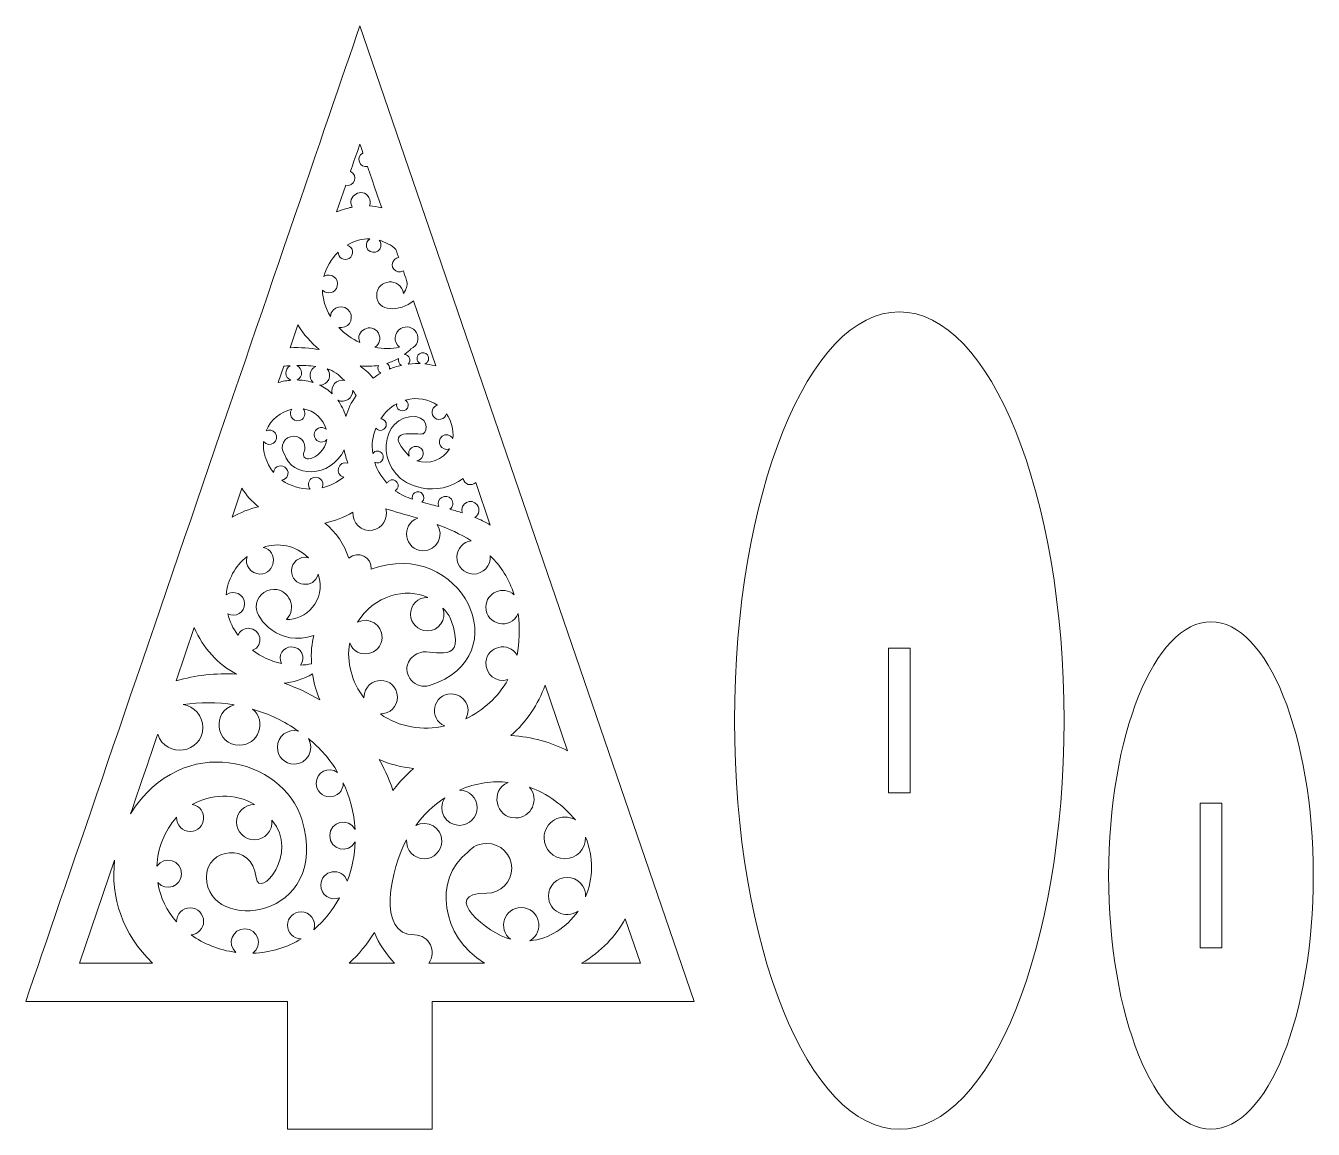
# Model space of a CAD drawing. Header units: inches. Extents: x 185 to 363, y -152 to 0.
import ezdxf

# ---------------------------------------------------------------- set-up
doc = ezdxf.new("R2010")
doc.units = ezdxf.units.IN
doc.header["$MEASUREMENT"] = 0
doc.layers.add('_U+0421_U+043B_U+043E_U+0439 1', color=7, linetype='Continuous')

msp = doc.modelspace()

# ---------------------------------------------------------------- linework, layer by layer
at = {"layer": '_U+0421_U+043B_U+043E_U+0439 1', "color": 1, "lineweight": 5, "true_color": 0xff0000}
for points in [[(306.99, -105.96), (306.99, -85.96), (303.99, -85.96), (303.99, -105.96), (306.99, -105.96)], [(350.03, -127.36), (350.03, -107.36), (347.03, -107.36), (347.03, -127.36), (350.03, -127.36)]]:
    msp.add_lwpolyline(points, dxfattribs=at)
for points, knots in [([(231, 0), (221.38, -28.08), (195.94, -102.37), (184.86, -134.76), (184.86, -134.76), (221, -134.76), (221, -134.76), (221, -134.76), (221, -152.4), (221, -152.4), (221, -152.4), (241, -152.4), (241, -152.4), (241, -152.4), (241, -134.76), (241, -134.76), (241, -134.76), (277.14, -134.76), (277.14, -134.76), (277.14, -134.76), (231, 0), (231, 0)], [0, 0, 0, 0, 1, 1, 1, 2, 2, 2, 3, 3, 3, 4, 4, 4, 5, 5, 5, 6, 6, 6, 7, 7, 7, 7]), ([(229.05, -22.02), (230.24, -22.32), (230.82, -20.62), (229.7, -20.13), (229.72, -20.07), (229.96, -19.36), (231, -16.34), (231, -16.34), (231.42, -17.57), (231.42, -17.58), (230.38, -18.11), (230.93, -19.67), (232.06, -19.45), (232.06, -19.46), (234.01, -25.16), (234.02, -25.16), (233.44, -25.01), (232.84, -24.92), (232.33, -24.89), (232.48, -24.52), (232.47, -24.09), (232.25, -23.72), (231.37, -22.19), (229.07, -23.52), (229.95, -25.05), (229.6, -25.14), (228.91, -25.23), (227.79, -25.71), (227.79, -25.71), (229.05, -22.02), (229.05, -22.02)], [0, 0, 0, 0, 1, 1, 1, 2, 2, 2, 3, 3, 3, 4, 4, 4, 5, 5, 5, 6, 6, 6, 7, 7, 7, 8, 8, 8, 9, 9, 9, 10, 10, 10, 10]), ([(226.03, -34.63), (226.35, -33.42), (227.01, -32.24), (228, -31.27), (227.99, -32.06), (228.83, -32.53), (229.5, -32.15), (230.27, -31.7), (230.11, -30.54), (229.25, -30.31), (230.29, -29.68), (231.28, -29.42), (232.38, -29.44), (232.02, -29.66), (231.82, -30.1), (231.93, -30.54), (232.25, -31.83), (234.2, -31.34), (233.87, -30.05), (233.83, -29.88), (233.75, -29.74), (233.64, -29.62), (234.52, -29.87), (235.28, -30.26), (235.98, -30.89), (235.98, -30.9), (236.36, -32.01), (236.36, -32.02), (236.14, -32.04), (235.93, -32.13), (235.76, -32.3), (234.92, -33.14), (235.99, -34.48), (237, -33.86), (237.51, -35.42), (237.88, -35.62), (237.01, -36.96), (236.67, -34.68), (233.32, -34.95), (233.32, -37.23), (233.32, -39.59), (236.53, -39.52), (238.41, -37.98), (238.41, -37.98), (241.48, -46.97), (241.48, -46.97), (240.77, -46.78), (240.31, -46.74), (239.96, -46.7), (240.49, -46.51), (240.64, -45.89), (240.33, -45.47), (240.07, -45.12), (239.57, -45.05), (239.21, -45.31), (238.75, -45.65), (238.79, -46.37), (239.31, -46.65), (238.96, -46.65), (238.5, -46.63), (237.68, -46.74), (238.14, -46.25), (237.84, -45.45), (237.17, -45.39), (237.53, -45.13), (237.86, -44.83), (238.05, -44.63), (238.98, -44.24), (239.27, -43.18), (238.82, -42.39), (238.38, -41.63), (237.41, -41.37), (236.66, -41.81), (235.72, -42.35), (235.58, -43.69), (236.46, -44.4), (235.39, -44.63), (234.21, -44.64), (233.05, -44.41), (233.72, -44), (233.95, -43.14), (233.55, -42.45), (232.65, -40.89), (230.27, -42.09), (230.98, -43.74), (229.9, -43.24), (228.95, -42.59), (228.08, -41.67), (229.31, -41.92), (230.24, -40.61), (229.62, -39.53), (228.91, -38.3), (227.03, -38.73), (226.93, -40.15), (226.22, -38.97), (225.87, -37.79), (225.82, -36.52), (226.5, -37.21), (227.64, -36.88), (227.88, -35.98), (228.17, -34.9), (226.98, -34.02), (226.03, -34.63)], [0, 0, 0, 0, 1, 1, 1, 2, 2, 2, 3, 3, 3, 4, 4, 4, 5, 5, 5, 6, 6, 6, 7, 7, 7, 8, 8, 8, 9, 9, 9, 10, 10, 10, 11, 11, 11, 12, 12, 12, 13, 13, 13, 14, 14, 14, 15, 15, 15, 16, 16, 16, 17, 17, 17, 18, 18, 18, 19, 19, 19, 20, 20, 20, 21, 21, 21, 22, 22, 22, 23, 23, 23, 24, 24, 24, 25, 25, 25, 26, 26, 26, 27, 27, 27, 28, 28, 28, 29, 29, 29, 30, 30, 30, 31, 31, 31, 32, 32, 32, 33, 33, 33, 34, 34, 34, 34]), ([(305.49, -152.4), (292.92, -152.4), (282.74, -127.13), (282.74, -95.96), (282.74, -64.78), (292.92, -39.51), (305.49, -39.51), (318.06, -39.51), (328.24, -64.78), (328.24, -95.96), (328.24, -127.13), (318.06, -152.4), (305.49, -152.4)], [0, 0, 0, 0, 1, 1, 1, 2, 2, 2, 3, 3, 3, 4, 4, 4, 4]), ([(222.44, -41.31), (223.21, -42.62), (224.28, -43.81), (225.39, -44.7), (224.19, -44.57), (222.77, -44.35), (221.36, -44.49), (221.36, -44.49), (222.44, -41.31), (222.44, -41.31)], [0, 0, 0, 0, 1, 1, 1, 2, 2, 2, 3, 3, 3, 3]), ([(236.74, -46.9), (236.15, -47.03), (235.43, -47.26), (235.08, -47.41), (235.12, -47.12), (235.01, -46.82), (234.74, -46.63), (235.09, -46.49), (235.52, -46.41), (236.35, -45.94), (236.23, -46.29), (236.37, -46.71), (236.74, -46.9)], [0, 0, 0, 0, 1, 1, 1, 2, 2, 2, 3, 3, 3, 4, 4, 4, 4]), ([(220.49, -47.01), (220.55, -47.01), (221.31, -46.97), (221.37, -46.97), (220.52, -47.4), (220.59, -48.61), (221.47, -48.95), (220.9, -49.01), (220.41, -49.07), (219.72, -49.27), (219.72, -49.27), (220.49, -47.01), (220.49, -47.01)], [0, 0, 0, 0, 1, 1, 1, 2, 2, 2, 3, 3, 3, 4, 4, 4, 4]), ([(224.55, -49.27), (223.59, -48.96), (222.87, -48.94), (222.34, -48.92), (223.19, -48.5), (223.15, -47.28), (222.27, -46.93), (223.09, -46.91), (224, -46.92), (224.9, -47.04), (224.02, -47.44), (223.83, -48.62), (224.55, -49.27)], [0, 0, 0, 0, 1, 1, 1, 2, 2, 2, 3, 3, 3, 4, 4, 4, 4]), ([(226.47, -47.36), (227.42, -47.65), (228.01, -48.14), (228.89, -49), (227.78, -48.75), (226.86, -49.78), (227.18, -50.84), (226.63, -50.3), (226.1, -49.95), (225.42, -49.62), (226.62, -49.66), (227.28, -48.26), (226.47, -47.36)], [0, 0, 0, 0, 1, 1, 1, 2, 2, 2, 3, 3, 3, 4, 4, 4, 4]), ([(233.89, -47.98), (233.52, -48.18), (233.17, -48.41), (232.84, -48.65), (232.11, -47.82), (231.53, -47.36), (231.04, -46.99), (231.92, -47.07), (232.77, -47.04), (233.59, -46.9), (233.38, -47.29), (233.51, -47.76), (233.89, -47.98)], [0, 0, 0, 0, 1, 1, 1, 2, 2, 2, 3, 3, 3, 4, 4, 4, 4]), ([(229.08, -53.97), (228.79, -53.09), (228.41, -52.35), (227.95, -51.72), (228.95, -52.19), (230.06, -51.42), (230.01, -50.35), (230.18, -50.58), (230.33, -50.82), (230.48, -51.06), (229.8, -52.02), (229.36, -52.97), (229.08, -53.97)], [0, 0, 0, 0, 1, 1, 1, 2, 2, 2, 3, 3, 3, 4, 4, 4, 4]), ([(241.17, -53.97), (241.67, -54.65), (242.76, -54.44), (242.95, -53.59), (243.64, -54.57), (243.97, -55.79), (243.83, -56.99), (243.51, -56.45), (242.83, -56.35), (242.37, -56.69), (241.42, -57.4), (242.29, -58.89), (243.38, -58.41), (242.49, -59.97), (240.51, -60.63), (238.87, -60.08), (239.65, -59.98), (239.99, -59.1), (239.55, -58.49), (239.21, -58.05), (238.59, -57.96), (238.14, -58.29), (237.77, -58.56), (237.65, -59.04), (237.81, -59.45), (233.72, -55.23), (239.1, -56.63), (239.75, -56.34), (240.38, -56.07), (240.59, -53.64), (237.83, -54), (233.39, -54.67), (233.2, -62.57), (239.48, -63.82), (241.53, -64.23), (243.57, -63.81), (245.27, -62.52), (245.39, -63.36), (246.42, -63.67), (246.99, -63.06), (246.99, -63.06), (249.01, -68.96), (249.01, -68.96), (248.31, -68.54), (247.6, -68.2), (246.88, -67.9), (246.88, -67.9), (246.88, -67.9), (246.88, -67.9), (246.88, -67.9), (246.88, -67.9), (246.88, -67.9), (247.51, -67.51), (247.61, -66.72), (247.21, -66.18), (246.41, -65.11), (244.71, -65.99), (245.13, -67.27), (244.6, -67.1), (244.13, -66.96), (243.44, -66.78), (243.87, -66.45), (243.95, -65.83), (243.63, -65.39), (242.92, -64.44), (241.42, -65.31), (241.9, -66.4), (241.48, -66.29), (240.53, -66.07), (239.55, -65.8), (240.35, -65.13), (239.38, -63.9), (238.54, -64.53), (238.27, -64.73), (238.16, -65.08), (238.25, -65.39), (237.45, -65.09), (236.7, -64.79), (235.89, -64.22), (236.86, -63.63), (235.88, -62.21), (234.98, -62.88), (234.87, -62.96), (234.79, -63.07), (234.73, -63.19), (233.87, -62.2), (233.34, -61.23), (233.04, -60.28), (233.8, -60.68), (234.58, -59.76), (234.07, -59.07), (233.75, -58.65), (233.1, -58.62), (232.77, -59.07), (232.6, -57.87), (232.76, -56.67), (233.19, -55.57), (233.46, -55.92), (233.96, -55.99), (234.32, -55.73), (234.92, -55.28), (234.64, -54.31), (233.88, -54.27), (234.46, -53.42), (235.11, -52.75), (236.09, -52.2), (235.91, -52.93), (236.74, -53.48), (237.34, -53.03), (237.7, -52.77), (237.77, -52.27), (237.51, -51.92), (237.44, -51.83), (237.36, -51.75), (237.27, -51.7), (238.88, -51.23), (240.57, -51.6), (241.72, -52.4), (241.03, -52.58), (240.74, -53.4), (241.17, -53.97)], [0, 0, 0, 0, 1, 1, 1, 2, 2, 2, 3, 3, 3, 4, 4, 4, 5, 5, 5, 6, 6, 6, 7, 7, 7, 8, 8, 8, 9, 9, 9, 10, 10, 10, 11, 11, 11, 12, 12, 12, 13, 13, 13, 14, 14, 14, 15, 15, 15, 16, 16, 16, 17, 17, 17, 18, 18, 18, 19, 19, 19, 20, 20, 20, 21, 21, 21, 22, 22, 22, 23, 23, 23, 24, 24, 24, 25, 25, 25, 26, 26, 26, 27, 27, 27, 28, 28, 28, 29, 29, 29, 30, 30, 30, 31, 31, 31, 32, 32, 32, 33, 33, 33, 34, 34, 34, 35, 35, 35, 36, 36, 36, 37, 37, 37, 38, 38, 38, 39, 39, 39, 40, 40, 40, 40]), ([(217.69, -57.4), (218.46, -58.5), (220.11, -57.3), (219.31, -56.22), (219.01, -55.82), (218.47, -55.71), (218.04, -55.94), (218.72, -54.35), (220.06, -53.32), (221.61, -52.96), (220.91, -53.88), (222.08, -55.05), (223.01, -54.36), (223.46, -54.03), (223.57, -53.36), (223.15, -52.9), (224.73, -53.13), (225.95, -54.31), (226.34, -55.72), (226.34, -55.72), (226.34, -55.73), (226.34, -55.73), (226.34, -55.73), (226.34, -55.73), (226.34, -55.73), (225.7, -55.18), (224.72, -55.62), (224.69, -56.45), (224.65, -57.39), (225.82, -57.86), (226.44, -57.15), (226.21, -58.61), (225.11, -59.61), (223.89, -59.81), (223.41, -59.89), (223.05, -59.38), (223.26, -58.94), (223.71, -58), (223.11, -56.69), (221.85, -56.69), (220.58, -56.69), (219.84, -58.12), (220.57, -59.16), (221.6, -62.45), (226.91, -62.54), (228.84, -58.57), (228.96, -59.28), (229.13, -59.82), (229.35, -60.43), (228.01, -59.93), (227.42, -62.02), (228.77, -62.34), (227.9, -63.02), (227.02, -63.5), (225.79, -63.8), (226.26, -62.85), (225.14, -61.92), (224.29, -62.55), (223.85, -62.88), (223.74, -63.53), (224.13, -63.99), (222.79, -63.99), (221.4, -63.59), (220.24, -62.77), (221, -62.64), (221.32, -61.77), (220.88, -61.18), (220.33, -60.45), (219.17, -60.77), (219.08, -61.69), (218, -60.37), (217.57, -58.75), (217.69, -57.4)], [0, 0, 0, 0, 1, 1, 1, 2, 2, 2, 3, 3, 3, 4, 4, 4, 5, 5, 5, 6, 6, 6, 7, 7, 7, 8, 8, 8, 9, 9, 9, 10, 10, 10, 11, 11, 11, 12, 12, 12, 13, 13, 13, 14, 14, 14, 15, 15, 15, 16, 16, 16, 17, 17, 17, 18, 18, 18, 19, 19, 19, 20, 20, 20, 21, 21, 21, 22, 22, 22, 23, 23, 23, 24, 24, 24, 24]), ([(214.71, -63.88), (215.31, -64.81), (216.07, -65.69), (217, -66.44), (215.74, -66.72), (214.5, -67.2), (213.34, -67.89), (213.34, -67.89), (214.71, -63.88), (214.71, -63.88)], [0, 0, 0, 0, 1, 1, 1, 2, 2, 2, 3, 3, 3, 3]), ([(252.85, -81.18), (253.1, -83.13), (253.02, -85.37), (252.7, -86.91), (251.54, -84.99), (248.59, -85.67), (248.41, -87.89), (248.27, -89.58), (249.88, -90.81), (251.44, -90.3), (250.11, -92.7), (248.03, -94.56), (245.63, -95.7), (246.5, -94.17), (245.39, -92.26), (243.61, -92.26), (241.09, -92.26), (240.41, -95.73), (242.72, -96.7), (239.67, -97.37), (236.45, -96.91), (233.83, -95.04), (235.15, -95.06), (236.2, -93.99), (236.18, -92.7), (236.14, -89.79), (231.69, -89.5), (231.56, -92.82), (229.91, -90.68), (229.1, -87.9), (229.59, -85.24), (230.49, -87.66), (234.04, -86.97), (234.07, -84.47), (234.1, -82.69), (232.21, -81.56), (230.66, -82.39), (232.92, -78.62), (237.42, -77.59), (240.38, -78.95), (239.02, -78.91), (237.97, -80.01), (237.99, -81.3), (238.01, -82.53), (239.04, -83.56), (240.27, -83.58), (241.89, -83.6), (243.05, -81.99), (242.47, -80.44), (242.88, -80.88), (243.31, -81.34), (243.52, -81.9), (246.02, -88.65), (241.05, -86.01), (239.38, -86.54), (238.68, -86.77), (238.03, -87.22), (237.7, -87.9), (236.82, -89.71), (238.75, -91.72), (240.61, -91.12), (253.22, -87.07), (244.89, -70.47), (232.56, -75.06), (232.69, -73.38), (230.75, -72.42), (229.47, -73.52), (228.87, -71.64), (227.69, -69.94), (226.15, -68.68), (227.47, -68.42), (228.79, -67.93), (230.04, -67.18), (229.91, -68.69), (231.23, -69.92), (232.75, -69.66), (234.07, -69.43), (234.96, -68.07), (234.56, -66.71), (235.77, -67.11), (237.31, -67.5), (238.99, -68), (236.54, -68.86), (237.18, -72.47), (239.71, -72.5), (241.6, -72.53), (242.71, -70.41), (241.66, -68.88), (243.25, -69.46), (244.86, -70.18), (246.36, -71.12), (245.27, -71.28), (244.43, -72.2), (244.39, -73.33), (244.34, -74.6), (245.39, -75.7), (246.66, -75.72), (248.03, -75.74), (249.13, -74.58), (249.01, -73.2), (250.44, -74.61), (251.61, -76.37), (252.3, -78.6), (250.8, -77.2), (248.43, -78.32), (248.4, -80.25), (248.36, -82.79), (251.87, -83.51), (252.85, -81.18)], [0, 0, 0, 0, 1, 1, 1, 2, 2, 2, 3, 3, 3, 4, 4, 4, 5, 5, 5, 6, 6, 6, 7, 7, 7, 8, 8, 8, 9, 9, 9, 10, 10, 10, 11, 11, 11, 12, 12, 12, 13, 13, 13, 14, 14, 14, 15, 15, 15, 16, 16, 16, 17, 17, 17, 18, 18, 18, 19, 19, 19, 20, 20, 20, 21, 21, 21, 22, 22, 22, 23, 23, 23, 24, 24, 24, 25, 25, 25, 26, 26, 26, 27, 27, 27, 28, 28, 28, 29, 29, 29, 30, 30, 30, 31, 31, 31, 32, 32, 32, 33, 33, 33, 34, 34, 34, 35, 35, 35, 36, 36, 36, 36]), ([(215.41, -73.3), (215.41, -73.3), (215.41, -73.3), (215.41, -73.3), (215.41, -73.29), (215.41, -73.29), (215.42, -73.29), (215.02, -74.54), (215.97, -75.72), (217.19, -75.72), (219.38, -75.72), (219.78, -72.58), (217.65, -72.04), (219.64, -71.33), (222.2, -71.74), (223.88, -73.47), (222.66, -73.17), (221.56, -74.1), (221.56, -75.28), (221.56, -77.46), (224.7, -77.87), (225.24, -75.73), (226.45, -79.45), (223.43, -82.15), (220.86, -81.99), (222.36, -80.45), (221.28, -77.85), (219.12, -77.85), (217.77, -77.85), (216.68, -78.94), (216.68, -80.29), (216.68, -81.94), (219.88, -85.86), (224.62, -84.19), (224.36, -85.31), (224.23, -86.53), (224.32, -88.11), (223.8, -88.22), (223.31, -88.28), (222.81, -88.3), (223.6, -87.26), (222.85, -85.78), (221.56, -85.78), (220.4, -85.78), (219.6, -87.01), (220.17, -88.09), (218.67, -87.76), (217.32, -87.12), (216.19, -86.25), (217.81, -85.62), (217.35, -83.21), (215.62, -83.21), (214.96, -83.21), (214.4, -83.61), (214.16, -84.18), (213.45, -83.2), (213.03, -82.25), (212.75, -81.22), (213.83, -81.81), (215.08, -81.01), (215.08, -79.84), (215.08, -78.54), (213.57, -77.79), (212.53, -78.61), (212.72, -76.53), (213.76, -74.62), (215.41, -73.3)], [0, 0, 0, 0, 1, 1, 1, 2, 2, 2, 3, 3, 3, 4, 4, 4, 5, 5, 5, 6, 6, 6, 7, 7, 7, 8, 8, 8, 9, 9, 9, 10, 10, 10, 11, 11, 11, 12, 12, 12, 13, 13, 13, 14, 14, 14, 15, 15, 15, 16, 16, 16, 17, 17, 17, 18, 18, 18, 19, 19, 19, 20, 20, 20, 21, 21, 21, 22, 22, 22, 22]), ([(208.13, -83.11), (209.29, -85.94), (211.43, -88.25), (213.96, -89.54), (211.11, -89.38), (208.28, -89.69), (205.61, -90.49), (205.61, -90.49), (208.13, -83.11), (208.13, -83.11)], [0, 0, 0, 0, 1, 1, 1, 2, 2, 2, 3, 3, 3, 3]), ([(348.53, -152.4), (340.73, -152.4), (334.4, -136.71), (334.4, -117.36), (334.4, -98), (340.73, -82.31), (348.53, -82.31), (356.33, -82.31), (362.66, -98), (362.66, -117.36), (362.66, -136.71), (356.33, -152.4), (348.53, -152.4)], [0, 0, 0, 0, 1, 1, 1, 2, 2, 2, 3, 3, 3, 4, 4, 4, 4]), ([(225.46, -93.1), (223.9, -92.17), (222.26, -91.4), (220.52, -90.81), (221.61, -90.71), (223.27, -90.25), (224.46, -89.49), (224.67, -90.89), (225.01, -92.03), (225.46, -93.1)], [0, 0, 0, 0, 1, 1, 1, 2, 2, 2, 3, 3, 3, 3]), ([(259.69, -100.14), (257.43, -98.97), (254.8, -98.21), (251.86, -98.03), (254.03, -96.13), (255.62, -93.72), (256.58, -91.07), (256.58, -91.07), (259.69, -100.14), (259.69, -100.14)], [0, 0, 0, 0, 1, 1, 1, 2, 2, 2, 3, 3, 3, 3]), ([(225.6, -118.7), (225.6, -120.02), (226.94, -120.93), (228.17, -120.43), (227.24, -122.11), (226.12, -123.57), (224.62, -124.85), (225.07, -123.59), (224.12, -122.36), (222.87, -122.36), (221.83, -122.36), (221, -123.19), (221, -124.23), (221, -125.24), (221.82, -126.12), (222.91, -126.09), (221.06, -127.26), (218.7, -128.01), (216.21, -128.09), (217.67, -127.02), (216.92, -124.71), (215.11, -124.71), (213.4, -124.71), (212.58, -126.82), (213.87, -127.97), (211.55, -127.66), (209.4, -126.78), (207.69, -125.55), (208.66, -125.48), (209.42, -124.68), (209.42, -123.7), (209.42, -122.66), (208.59, -121.83), (207.55, -121.83), (206.53, -121.83), (205.65, -122.66), (205.69, -123.77), (204.33, -122.25), (203.43, -120.4), (203.09, -118.33), (204.22, -119.65), (206.37, -118.83), (206.37, -117.11), (206.37, -115.28), (204, -114.55), (202.96, -116.05), (203.06, -113.65), (204.01, -111.17), (205.69, -109.32), (205.69, -109.31), (205.69, -109.31), (205.69, -109.31), (205.69, -109.31), (205.69, -109.31), (205.69, -109.31), (205.63, -110.43), (206.53, -111.28), (207.55, -111.28), (209.85, -111.28), (210.11, -107.89), (207.82, -107.57), (210.35, -106.1), (213.74, -105.92), (216.44, -107.54), (215.08, -107.52), (213.97, -108.63), (213.97, -109.98), (213.97, -111.33), (215.07, -112.42), (216.41, -112.42), (217.86, -112.42), (218.99, -111.17), (218.84, -109.72), (222.81, -114.18), (217.04, -120.87), (216.68, -117.62), (216.12, -112.62), (209.73, -113.51), (209.8, -117.62), (209.93, -125.46), (227.21, -123.64), (222.97, -109.59), (220.45, -101.26), (206.53, -97.35), (199.33, -108.83), (199.33, -108.83), (203.09, -97.83), (203.09, -97.82), (204.16, -101.27), (209.31, -100.53), (209.31, -96.89), (209.31, -95.29), (208.13, -93.97), (206.59, -93.74), (208.87, -93.39), (211.28, -93.4), (213.66, -93.8), (210.46, -94.62), (211.05, -99.37), (214.36, -99.37), (217, -99.37), (218.19, -96.08), (216.19, -94.38), (218.41, -95.02), (220.55, -96.03), (222.55, -97.43), (221.05, -97.01), (219.6, -98.13), (219.6, -99.65), (219.6, -100.93), (220.64, -101.97), (221.92, -101.97), (223.72, -101.97), (224.83, -99.99), (223.89, -98.45), (225.54, -99.74), (226.87, -101.34), (227.93, -103.11), (226.68, -102.2), (224.96, -103.1), (224.96, -104.62), (224.96, -105.65), (225.8, -106.49), (226.83, -106.49), (227.86, -106.49), (228.73, -105.65), (228.7, -104.55), (229.58, -106.39), (230.21, -108.63), (230.35, -110.98), (229.43, -109.25), (226.83, -109.91), (226.83, -111.85), (226.83, -113.8), (229.45, -114.45), (230.36, -112.7), (230.27, -114.58), (229.96, -116.3), (229.25, -118.15), (228.62, -116.1), (225.6, -116.57), (225.6, -118.7)], [0, 0, 0, 0, 1, 1, 1, 2, 2, 2, 3, 3, 3, 4, 4, 4, 5, 5, 5, 6, 6, 6, 7, 7, 7, 8, 8, 8, 9, 9, 9, 10, 10, 10, 11, 11, 11, 12, 12, 12, 13, 13, 13, 14, 14, 14, 15, 15, 15, 16, 16, 16, 17, 17, 17, 18, 18, 18, 19, 19, 19, 20, 20, 20, 21, 21, 21, 22, 22, 22, 23, 23, 23, 24, 24, 24, 25, 25, 25, 26, 26, 26, 27, 27, 27, 28, 28, 28, 29, 29, 29, 30, 30, 30, 31, 31, 31, 32, 32, 32, 33, 33, 33, 34, 34, 34, 35, 35, 35, 36, 36, 36, 37, 37, 37, 38, 38, 38, 39, 39, 39, 40, 40, 40, 41, 41, 41, 42, 42, 42, 43, 43, 43, 44, 44, 44, 45, 45, 45, 46, 46, 46, 47, 47, 47, 47]), ([(238.42, -102.56), (236.87, -104.01), (236.95, -103.91), (235.57, -105.62), (235.02, -103.94), (234.1, -102.08), (233.66, -101.35), (235.13, -101.97), (236.73, -102.42), (238.42, -102.56)], [0, 0, 0, 0, 1, 1, 1, 2, 2, 2, 3, 3, 3, 3]), ([(261.12, -122.26), (259.54, -124.53), (257.18, -126.13), (254.45, -126.37), (256.65, -125.16), (255.8, -121.79), (253.28, -121.79), (250.95, -121.79), (249.95, -124.76), (251.81, -126.17), (248.73, -125.4), (241.82, -119.8), (248.52, -119.8), (250.42, -119.8), (251.96, -118.26), (251.96, -116.36), (251.96, -114.46), (250.42, -112.92), (248.52, -112.92), (246.91, -112.92), (246.25, -113.85), (245.9, -114.12), (241.08, -117.83), (242.2, -125.78), (248.21, -129.47), (248.21, -129.47), (240.51, -129.47), (240.51, -129.47), (241.71, -127.87), (240.57, -125.57), (238.56, -125.57), (233.2, -125.57), (235.29, -116.34), (237.44, -112.43), (237.34, -113.88), (238.49, -115.04), (239.87, -115.04), (241.22, -115.04), (242.31, -113.94), (242.31, -112.6), (242.31, -110.74), (240.33, -109.58), (238.71, -110.45), (239.78, -109), (241.14, -107.67), (242.71, -106.65), (241.66, -108.27), (242.81, -110.43), (244.75, -110.43), (246.1, -110.43), (247.19, -109.33), (247.19, -107.99), (247.19, -106.64), (246.1, -105.55), (244.76, -105.55), (246.98, -104.56), (249.46, -104.27), (251.46, -104.49), (248.93, -105.6), (249.71, -109.41), (252.49, -109.41), (254.69, -109.41), (255.86, -106.8), (254.41, -105.15), (256.89, -106.01), (259.1, -107.72), (260.78, -109.69), (258.86, -108.55), (256.43, -109.93), (256.43, -112.16), (256.43, -113.75), (257.71, -115.04), (259.3, -115.04), (260.89, -115.04), (262.23, -113.73), (262.17, -112.06), (263.31, -114.82), (263.22, -117.79), (262.17, -120.32), (262.25, -118.82), (261.06, -117.62), (259.61, -117.62), (258.2, -117.62), (257.05, -118.77), (257.05, -120.19), (257.05, -122.28), (259.43, -123.49), (261.12, -122.26)], [0, 0, 0, 0, 1, 1, 1, 2, 2, 2, 3, 3, 3, 4, 4, 4, 5, 5, 5, 6, 6, 6, 7, 7, 7, 8, 8, 8, 9, 9, 9, 10, 10, 10, 11, 11, 11, 12, 12, 12, 13, 13, 13, 14, 14, 14, 15, 15, 15, 16, 16, 16, 17, 17, 17, 18, 18, 18, 19, 19, 19, 20, 20, 20, 21, 21, 21, 22, 22, 22, 23, 23, 23, 24, 24, 24, 25, 25, 25, 26, 26, 26, 27, 27, 27, 28, 28, 28, 29, 29, 29, 29]), ([(192.26, -129.47), (192.26, -129.47), (197.13, -115.25), (197.13, -115.25), (196.54, -120.35), (198.21, -125.44), (202.38, -129.47), (202.38, -129.47), (192.26, -129.47), (192.26, -129.47)], [0, 0, 0, 0, 1, 1, 1, 2, 2, 2, 3, 3, 3, 3]), ([(267.63, -123.33), (267.63, -123.33), (269.73, -129.47), (269.73, -129.47), (269.73, -129.47), (261.61, -129.47), (261.61, -129.47), (264.36, -127.87), (266.35, -125.73), (267.63, -123.33)], [0, 0, 0, 0, 1, 1, 1, 2, 2, 2, 3, 3, 3, 3]), ([(229.5, -129.47), (230.83, -128.26), (232, -126.84), (233, -125.22), (233.63, -126.78), (234.62, -128.22), (235.79, -129.47), (235.79, -129.47), (229.5, -129.47), (229.5, -129.47)], [0, 0, 0, 0, 1, 1, 1, 2, 2, 2, 3, 3, 3, 3])]:
    msp.add_open_spline(points, degree=3, knots=knots, dxfattribs=at)

doc.saveas('drawing.dxf')
